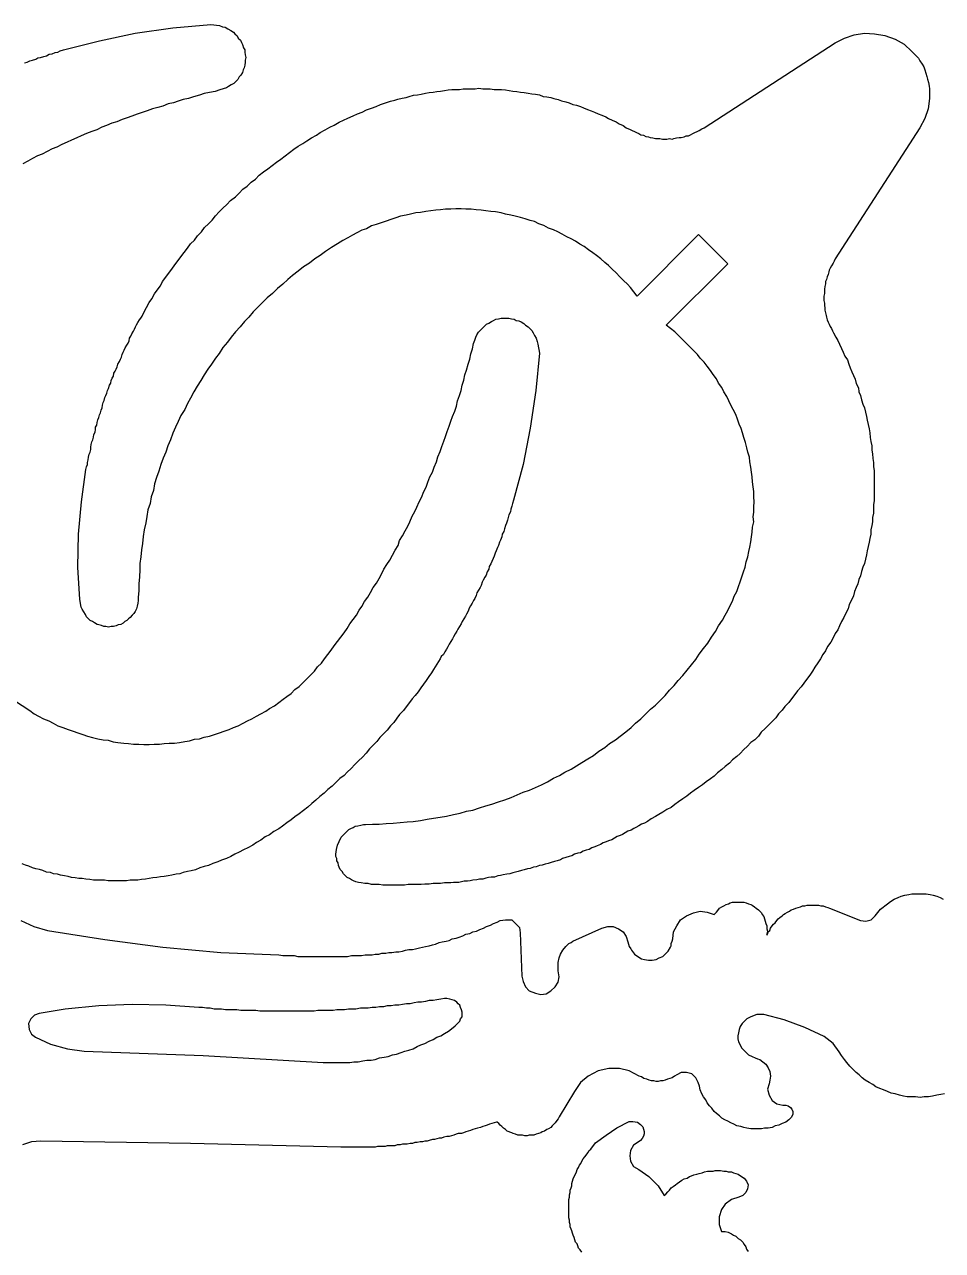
# Model space of a CAD drawing. Extents: x 2 to 225, y 2 to 117.
# Drawn here: x 27.34 to 61.01, y 64.68 to 109.66 of the extents above; entities that cross this region are included whole.
import ezdxf

# ---------------------------------------------------------------- set-up
doc = ezdxf.new("R2010")
doc.units = 0
doc.layers.add('DEFAULT_LAYER', color=1, linetype='CONTINUOUS')

msp = doc.modelspace()

# ---------------------------------------------------------------- linework, layer by layer
at = {"layer": 'DEFAULT_LAYER'}
for points in [[(27.335, 108.252), (27.434, 108.271), (27.533, 108.331), (27.632, 108.351), (27.751, 108.39), (27.83, 108.43), (27.929, 108.45), (28.048, 108.489), (28.147, 108.509), (28.246, 108.568), (28.345, 108.588), (28.464, 108.628), (28.563, 108.648), (28.642, 108.687), (28.761, 108.727), (30.087, 109.064), (31.395, 109.341), (32.781, 109.539), (34.167, 109.658), (34.484, 109.618), (34.603, 109.578), (34.702, 109.559), (34.801, 109.499), (34.9, 109.44), (34.999, 109.38), (35.058, 109.321), (35.138, 109.242), (35.177, 109.163), (35.256, 109.083), (35.296, 109.004), (35.336, 108.925), (35.375, 108.806), (35.415, 108.727), (35.415, 108.648), (35.435, 108.549), (35.455, 108.45), (35.435, 108.351), (35.435, 108.271), (35.415, 108.172), (35.395, 108.073), (35.355, 107.994), (35.336, 107.895), (35.276, 107.796), (35.217, 107.737), (35.157, 107.638), (35.098, 107.578), (35.019, 107.499), (34.92, 107.44), (34.821, 107.38), (34.742, 107.341), (34.623, 107.301), (34.504, 107.261), (34.326, 107.202), (34.128, 107.162), (33.93, 107.123), (33.751, 107.063), (33.533, 107.004), (33.355, 106.944), (33.157, 106.905), (32.979, 106.845), (32.801, 106.786), (32.603, 106.746), (32.405, 106.667), (32.226, 106.608), (32.028, 106.568), (31.83, 106.489), (31.652, 106.43), (31.474, 106.37), (31.276, 106.291), (31.098, 106.232), (30.919, 106.172), (30.721, 106.093), (30.543, 106.033), (30.345, 105.954), (30.167, 105.895), (29.988, 105.796), (29.81, 105.736), (29.612, 105.657), (29.414, 105.578), (29.256, 105.499), (29.058, 105.42), (28.899, 105.34), (28.701, 105.261), (28.523, 105.162), (28.345, 105.103), (28.166, 105.004), (27.988, 104.905), (27.81, 104.845), (27.632, 104.746), (27.454, 104.647), (27.275, 104.548)], [(26.721, 85.021), (27.533, 84.486), (27.691, 84.367), (27.85, 84.288), (28.028, 84.189), (28.226, 84.11), (28.384, 84.031), (28.563, 83.932), (28.741, 83.872), (28.939, 83.793), (29.117, 83.734), (29.295, 83.674), (29.474, 83.615), (29.652, 83.555), (29.83, 83.496), (30.028, 83.456), (30.226, 83.417), (30.404, 83.397), (30.583, 83.338), (30.761, 83.318), (30.979, 83.298), (31.157, 83.278), (31.335, 83.258), (31.533, 83.258), (31.711, 83.238), (31.91, 83.238), (32.088, 83.258), (32.286, 83.258), (32.464, 83.278), (32.642, 83.298), (32.84, 83.298), (33.019, 83.318), (33.217, 83.357), (33.395, 83.377), (33.573, 83.437), (33.751, 83.456), (33.93, 83.516), (34.128, 83.555), (34.306, 83.615), (34.484, 83.674), (34.662, 83.734), (34.841, 83.793), (34.999, 83.872), (35.177, 83.932), (35.355, 84.031), (35.514, 84.11), (35.672, 84.189), (35.851, 84.288), (36.009, 84.367), (36.187, 84.466), (36.326, 84.565), (36.504, 84.664), (36.663, 84.783), (36.821, 84.902), (36.96, 85.001), (37.118, 85.12), (37.257, 85.259), (37.415, 85.377), (37.554, 85.516), (37.692, 85.655), (37.831, 85.793), (37.97, 85.932), (38.089, 86.09), (38.227, 86.229), (38.346, 86.387), (38.465, 86.546), (38.465, 86.546), (38.584, 86.704), (38.702, 86.863), (38.821, 87.021), (38.94, 87.18), (39.059, 87.338), (39.178, 87.496), (39.277, 87.675), (39.396, 87.833), (39.514, 87.992), (39.613, 88.17), (39.712, 88.308), (39.812, 88.487), (39.93, 88.645), (40.029, 88.823), (40.128, 89.002), (40.247, 89.16), (40.346, 89.338), (40.445, 89.517), (40.524, 89.675), (40.623, 89.853), (40.742, 90.012), (40.841, 90.19), (40.94, 90.368), (41.039, 90.546), (41.099, 90.725), (41.198, 90.903), (41.297, 91.081), (41.396, 91.259), (41.475, 91.418), (41.554, 91.616), (41.653, 91.794), (41.733, 91.952), (41.812, 92.151), (41.911, 92.329), (41.97, 92.507), (42.069, 92.685), (42.129, 92.863), (42.208, 93.062), (42.307, 93.24), (42.366, 93.418), (42.446, 93.616), (42.505, 93.794), (42.584, 93.992), (42.644, 94.171), (42.723, 94.369), (42.782, 94.547), (42.842, 94.725), (42.921, 94.923), (42.98, 95.101), (43.04, 95.28), (43.119, 95.478), (43.178, 95.656), (43.218, 95.854), (43.297, 96.052), (43.357, 96.23), (43.396, 96.428), (43.456, 96.607), (43.495, 96.805), (43.555, 96.983), (43.614, 97.201), (43.673, 97.379), (43.713, 97.577), (43.772, 97.755), (43.812, 97.953), (43.852, 98.072), (43.891, 98.191), (43.931, 98.27), (43.99, 98.369), (44.069, 98.448), (44.149, 98.528), (44.208, 98.587), (44.287, 98.666), (44.367, 98.706), (44.466, 98.765), (44.545, 98.805), (44.624, 98.844), (44.723, 98.864), (44.822, 98.884), (44.901, 98.884), (45.02, 98.884), (45.099, 98.884), (45.198, 98.864), (45.297, 98.844), (45.377, 98.805), (45.476, 98.785), (45.555, 98.745), (45.654, 98.686), (45.713, 98.627), (45.812, 98.567), (45.872, 98.508), (45.951, 98.429), (45.991, 98.349), (46.05, 98.25), (46.109, 98.151), (46.149, 98.032), (46.169, 97.933), (46.228, 97.597), (46.09, 96.23), (45.891, 94.844), (45.634, 93.517), (45.278, 92.21), (45.238, 92.091), (45.218, 91.992), (45.179, 91.873), (45.159, 91.774), (45.099, 91.675), (45.079, 91.576), (45.06, 91.477), (45.02, 91.358), (44.98, 91.279), (44.941, 91.16), (44.921, 91.061), (44.862, 90.962), (44.842, 90.863), (44.802, 90.744), (44.763, 90.665), (44.723, 90.546), (44.683, 90.467), (44.644, 90.348), (44.604, 90.269), (44.565, 90.15), (44.525, 90.071), (44.485, 89.952), (44.446, 89.873), (44.386, 89.774), (44.367, 89.675), (44.307, 89.576), (44.268, 89.457), (44.228, 89.378), (44.168, 89.279), (44.129, 89.2), (44.089, 89.081), (44.05, 89.002), (43.99, 88.903), (43.931, 88.804), (43.911, 88.705), (43.852, 88.606), (43.812, 88.526), (43.753, 88.427), (43.693, 88.328), (43.654, 88.249), (43.614, 88.13), (43.555, 88.031), (43.515, 87.952), (43.456, 87.853), (43.396, 87.754), (43.357, 87.675), (43.297, 87.576), (43.238, 87.477), (43.198, 87.397), (43.139, 87.298), (43.079, 87.199), (43.04, 87.12), (42.98, 87.021), (42.921, 86.922), (42.861, 86.823), (42.822, 86.744), (42.762, 86.645), (42.703, 86.546), (42.624, 86.467), (42.584, 86.387), (42.525, 86.288), (42.465, 86.189), (42.406, 86.09), (42.346, 85.991), (42.267, 85.872), (42.168, 85.734), (42.069, 85.595), (41.97, 85.457), (41.871, 85.318), (41.772, 85.179), (41.673, 85.041), (41.554, 84.922), (41.455, 84.783), (41.336, 84.625), (41.237, 84.486), (41.099, 84.348), (41, 84.209), (40.881, 84.05), (40.762, 83.932), (40.643, 83.773), (40.505, 83.635), (40.366, 83.496), (40.267, 83.357), (40.128, 83.219), (39.99, 83.08), (39.871, 82.922), (39.732, 82.783), (39.594, 82.644), (39.455, 82.506), (39.316, 82.367), (39.178, 82.228), (39.059, 82.11), (38.9, 81.991), (38.762, 81.852), (38.623, 81.714), (38.465, 81.595), (38.326, 81.456), (38.168, 81.337), (38.029, 81.199), (37.871, 81.08), (37.732, 80.941), (37.574, 80.822), (37.415, 80.704), (37.257, 80.585), (37.118, 80.486), (36.96, 80.367), (36.801, 80.248), (36.663, 80.149), (36.484, 80.05), (36.326, 79.931), (36.167, 79.852), (36.009, 79.733), (35.851, 79.654), (35.712, 79.555), (35.534, 79.456), (35.375, 79.377), (35.217, 79.297), (35.058, 79.218), (34.9, 79.139), (34.742, 79.06), (34.563, 79), (34.425, 78.941), (34.246, 78.882), (34.088, 78.802), (33.93, 78.763), (33.771, 78.723), (33.613, 78.644), (33.454, 78.604), (33.316, 78.584), (33.157, 78.545), (33.038, 78.505), (32.9, 78.485), (32.741, 78.446), (32.603, 78.426), (32.464, 78.406), (32.325, 78.386), (32.187, 78.367), (32.048, 78.347), (31.91, 78.327), (31.771, 78.307), (31.632, 78.287), (31.494, 78.268), (31.375, 78.268), (31.216, 78.268), (31.078, 78.248), (30.959, 78.248), (30.8, 78.248), (30.682, 78.248), (30.523, 78.248), (30.404, 78.248), (30.266, 78.268), (30.147, 78.268), (29.988, 78.268), (29.87, 78.268), (29.731, 78.287), (29.592, 78.307), (29.454, 78.327), (29.335, 78.327), (29.196, 78.347), (29.058, 78.367), (28.939, 78.406), (28.8, 78.426), (28.662, 78.446), (28.543, 78.485), (28.404, 78.505), (28.285, 78.545), (28.147, 78.565), (28.008, 78.624), (27.889, 78.664), (27.751, 78.683), (27.632, 78.723), (27.493, 78.782), (27.374, 78.822), (27.255, 78.862)], [(27.202, 76.788), (27.678, 76.564), (28.182, 76.424), (30.283, 76.087), (32.411, 75.807), (34.54, 75.611), (36.668, 75.527), (36.808, 75.499), (36.949, 75.499), (37.089, 75.499), (37.229, 75.499), (37.369, 75.471), (37.481, 75.471), (37.621, 75.471), (37.761, 75.471), (37.901, 75.471), (38.013, 75.471), (38.153, 75.471), (38.293, 75.471), (38.433, 75.471), (38.545, 75.471), (38.685, 75.471), (38.797, 75.471), (38.937, 75.471), (39.077, 75.471), (39.189, 75.471), (39.329, 75.499), (39.441, 75.499), (39.581, 75.499), (39.693, 75.499), (39.833, 75.527), (39.945, 75.527), (40.085, 75.527), (40.197, 75.555), (40.337, 75.555), (40.449, 75.583), (40.59, 75.583), (40.702, 75.611), (40.814, 75.611), (40.954, 75.639), (41.066, 75.639), (41.206, 75.667), (41.318, 75.695), (41.43, 75.723), (41.57, 75.723), (41.682, 75.751), (41.822, 75.779), (41.934, 75.807), (42.046, 75.835), (42.186, 75.863), (42.298, 75.891), (42.41, 75.919), (42.55, 75.975), (42.662, 76.003), (42.802, 76.031), (42.914, 76.059), (43.026, 76.115), (43.166, 76.143), (43.278, 76.171), (43.418, 76.227), (43.53, 76.284), (43.67, 76.312), (43.782, 76.368), (43.922, 76.396), (44.034, 76.452), (44.175, 76.508), (44.287, 76.564), (44.427, 76.62), (44.539, 76.676), (44.679, 76.732), (44.791, 76.788), (44.987, 76.816), (45.211, 76.816), (45.351, 76.676), (45.491, 76.536), (45.519, 76.34), (45.575, 74.743), (45.631, 74.547), (45.715, 74.351), (45.855, 74.211), (46.079, 74.127), (46.275, 74.071), (46.471, 74.099), (46.639, 74.211), (46.807, 74.351), (46.919, 74.519), (46.947, 74.715), (46.919, 74.939), (46.919, 75.023), (46.919, 75.079), (46.919, 75.247), (46.947, 75.415), (47.003, 75.555), (47.087, 75.695), (47.199, 75.835), (47.311, 75.947), (47.395, 75.975), (47.451, 76.031), (48.516, 76.508), (48.74, 76.564), (48.936, 76.564), (49.132, 76.48), (49.3, 76.368), (49.412, 76.199), (49.468, 76.003), (49.496, 75.919), (49.524, 75.835), (49.58, 75.751), (49.608, 75.695), (49.72, 75.555), (49.832, 75.471), (49.972, 75.387), (50.084, 75.359), (50.224, 75.331), (50.364, 75.331), (50.504, 75.359), (50.616, 75.415), (50.756, 75.471), (50.84, 75.555), (50.952, 75.667), (51.036, 75.807), (51.064, 75.863), (51.064, 75.947), (51.092, 76.031), (51.12, 76.115), (51.148, 76.368), (51.261, 76.592), (51.401, 76.816), (51.625, 76.956), (51.877, 77.068), (52.129, 77.124), (52.381, 77.096), (52.633, 77.012), (52.717, 77.096), (52.773, 77.152), (52.829, 77.236), (52.913, 77.292), (52.997, 77.32), (53.081, 77.376), (53.165, 77.404), (53.221, 77.432), (53.305, 77.46), (53.389, 77.46), (53.473, 77.46), (53.557, 77.46), (53.641, 77.46), (53.725, 77.46), (53.809, 77.432), (53.893, 77.404), (53.977, 77.376), (54.033, 77.348), (54.117, 77.292), (54.173, 77.236), (54.257, 77.18), (54.313, 77.124), (54.369, 77.068), (54.397, 77.012), (54.453, 76.928), (54.481, 76.844), (54.509, 76.76), (54.537, 76.676), (54.565, 76.592), (54.565, 76.48), (54.593, 76.396), (54.565, 76.284), (54.565, 76.255), (54.593, 76.284), (54.621, 76.368), (54.677, 76.424), (54.705, 76.508), (54.761, 76.592), (54.817, 76.648), (54.874, 76.704), (54.93, 76.788), (54.986, 76.844), (55.042, 76.9), (55.126, 76.956), (55.182, 77.012), (55.238, 77.04), (55.322, 77.096), (55.406, 77.124), (55.462, 77.18), (55.546, 77.208), (55.63, 77.236), (55.714, 77.264), (55.798, 77.292), (55.882, 77.32), (55.966, 77.32), (56.05, 77.348), (56.134, 77.348), (56.218, 77.348), (56.302, 77.348), (56.386, 77.348), (56.47, 77.348), (56.554, 77.32), (56.638, 77.32), (56.722, 77.292), (56.806, 77.264), (56.862, 77.236), (58.01, 76.788), (58.206, 76.76), (58.402, 76.816), (58.543, 76.956), (58.739, 77.208), (58.991, 77.404), (59.103, 77.488), (59.243, 77.572), (59.383, 77.628), (59.495, 77.684), (59.635, 77.712), (59.775, 77.74), (59.887, 77.768), (60.027, 77.768), (60.167, 77.768), (60.307, 77.768), (60.419, 77.768), (60.559, 77.74), (60.671, 77.712), (60.811, 77.684), (60.923, 77.628), (61.035, 77.572)], [(61.091, 70.43), (60.951, 70.402), (60.811, 70.374), (60.643, 70.346), (60.503, 70.318), (60.335, 70.318), (60.195, 70.29), (60.027, 70.318), (59.887, 70.318), (59.719, 70.318), (59.579, 70.346), (59.439, 70.374), (59.271, 70.43), (59.131, 70.458), (58.991, 70.514), (58.851, 70.57), (58.711, 70.626), (58.571, 70.682), (58.458, 70.766), (58.318, 70.85), (58.178, 70.934), (58.066, 71.018), (57.954, 71.13), (57.842, 71.214), (57.73, 71.326), (57.618, 71.438), (57.506, 71.578), (57.422, 71.69), (57.31, 71.83), (57.226, 71.97), (57.002, 72.278), (56.666, 72.53), (55.966, 72.867), (55.21, 73.147), (54.453, 73.343), (54.201, 73.343), (53.977, 73.259), (53.837, 73.175), (53.753, 73.091), (53.669, 73.007), (53.585, 72.895), (53.557, 72.783), (53.529, 72.67), (53.501, 72.558), (53.501, 72.446), (53.529, 72.334), (53.585, 72.222), (53.641, 72.11), (53.725, 72.026), (53.809, 71.942), (53.893, 71.858), (54.033, 71.802), (54.145, 71.746), (54.229, 71.718), (54.313, 71.69), (54.425, 71.606), (54.537, 71.522), (54.621, 71.382), (54.677, 71.242), (54.705, 71.074), (54.677, 70.934), (54.649, 70.794), (54.593, 70.598), (54.649, 70.374), (54.761, 70.178), (54.93, 70.066), (55.154, 70.01), (55.266, 70.01), (55.35, 69.982), (55.434, 69.926), (55.49, 69.87), (55.518, 69.786), (55.518, 69.674), (55.462, 69.562), (55.378, 69.478), (55.266, 69.394), (55.126, 69.338), (55.014, 69.282), (54.874, 69.254), (54.761, 69.198), (54.621, 69.17), (54.481, 69.17), (54.369, 69.142), (54.229, 69.142), (54.089, 69.142), (53.977, 69.142), (53.837, 69.17), (53.725, 69.198), (53.613, 69.226), (53.473, 69.254), (53.361, 69.31), (53.249, 69.366), (53.137, 69.422), (53.025, 69.478), (52.913, 69.534), (52.829, 69.618), (52.717, 69.702), (52.633, 69.786), (52.549, 69.898), (52.465, 69.982), (52.381, 70.094), (52.325, 70.206), (52.241, 70.318), (52.185, 70.43), (52.129, 70.57), (52.101, 70.71), (52.045, 70.85), (51.961, 71.018), (51.821, 71.158), (51.625, 71.214), (51.429, 71.214), (51.261, 71.13), (51.176, 71.074), (51.092, 71.018), (51.008, 70.99), (50.924, 70.962), (50.84, 70.934), (50.756, 70.906), (50.672, 70.906), (50.588, 70.878), (50.504, 70.878), (50.42, 70.906), (50.336, 70.906), (50.252, 70.934), (50.168, 70.962), (50.056, 70.99), (49.972, 71.046), (49.888, 71.074), (49.524, 71.27), (49.16, 71.354), (48.768, 71.354), (48.376, 71.27), (48.012, 71.074), (47.732, 70.85), (47.507, 70.514), (46.947, 69.59), (46.919, 69.506), (46.863, 69.45), (46.807, 69.366), (46.751, 69.31), (46.695, 69.254), (46.639, 69.198), (46.555, 69.142), (46.499, 69.114), (46.415, 69.057), (46.331, 69.029), (46.275, 69.001), (46.191, 68.973), (46.107, 68.945), (46.023, 68.917), (45.939, 68.917), (45.855, 68.917), (45.771, 68.889), (45.687, 68.889), (45.603, 68.917), (45.519, 68.917), (45.435, 68.917), (45.351, 68.945), (45.267, 68.973), (45.211, 69.001), (45.043, 69.057), (44.987, 69.114), (44.903, 69.17), (44.847, 69.226), (44.791, 69.282), (44.735, 69.338), (44.679, 69.394), (44.651, 69.394), (44.567, 69.366), (44.483, 69.338), (44.399, 69.31), (44.315, 69.282), (44.231, 69.254), (44.147, 69.226), (44.063, 69.198), (43.95, 69.17), (43.866, 69.142), (43.782, 69.114), (43.698, 69.086), (43.614, 69.057), (43.53, 69.029), (43.446, 69.001), (43.362, 68.973), (43.25, 68.973), (43.166, 68.945), (43.082, 68.917), (42.998, 68.889), (42.914, 68.861), (42.83, 68.861), (42.718, 68.833), (42.634, 68.805), (42.55, 68.805), (42.466, 68.777), (42.382, 68.749), (42.298, 68.749), (42.186, 68.721), (42.102, 68.693), (42.018, 68.693), (41.934, 68.665), (41.85, 68.665), (41.738, 68.637), (41.654, 68.637), (41.57, 68.609), (41.486, 68.609), (41.374, 68.581), (41.29, 68.581), (41.206, 68.581), (41.122, 68.553), (41.01, 68.553), (40.926, 68.525), (40.842, 68.525), (40.758, 68.525), (40.646, 68.525), (40.562, 68.497), (40.478, 68.497), (40.393, 68.497), (40.281, 68.497), (40.197, 68.469), (40.113, 68.469), (40.029, 68.469), (39.917, 68.469), (39.833, 68.469), (39.749, 68.469), (39.665, 68.469), (39.553, 68.469), (39.469, 68.469), (39.385, 68.469), (39.301, 68.469), (39.189, 68.469), (39.105, 68.469), (39.021, 68.469), (38.937, 68.469), (33.42, 68.609), (27.93, 68.693), (27.594, 68.665), (27.258, 68.553)], [(47.777, 64.622), (47.721, 64.706), (47.665, 64.762), (47.637, 64.846), (47.609, 64.93), (47.553, 64.986), (47.525, 65.07), (47.497, 65.154), (47.469, 65.238), (47.441, 65.322), (47.413, 65.406), (47.385, 65.462), (47.357, 65.546), (47.357, 65.63), (47.329, 65.714), (47.329, 65.798), (47.301, 65.882), (47.301, 65.966), (47.301, 66.05), (47.301, 66.134), (47.301, 66.218), (47.301, 66.302), (47.301, 66.386), (47.301, 66.47), (47.301, 66.554), (47.329, 66.638), (47.329, 66.722), (47.357, 66.806), (47.357, 66.89), (47.385, 66.975), (47.413, 67.059), (47.413, 67.143), (47.441, 67.227), (47.469, 67.311), (47.497, 67.395), (47.553, 67.479), (47.581, 67.563), (47.609, 67.647), (47.665, 67.731), (47.693, 67.815), (47.749, 67.871), (47.777, 67.955), (47.833, 68.039), (47.889, 68.123), (47.945, 68.179), (48.001, 68.263), (48.057, 68.347), (48.113, 68.403), (48.169, 68.487), (48.225, 68.543), (48.281, 68.627), (48.673, 68.907), (49.066, 69.187), (49.514, 69.411), (49.654, 69.411), (49.822, 69.383), (49.934, 69.299), (50.018, 69.215), (50.046, 69.131), (50.074, 69.047), (50.074, 68.963), (50.046, 68.879), (49.99, 68.795), (49.934, 68.711), (49.85, 68.655), (49.682, 68.543), (49.57, 68.347), (49.542, 68.151), (49.57, 67.955), (49.682, 67.759), (49.878, 67.647), (50.242, 67.395), (50.578, 67.059), (50.802, 66.694), (50.858, 66.75), (50.942, 66.834), (50.998, 66.89), (51.054, 66.975), (51.138, 67.031), (51.222, 67.087), (51.278, 67.143), (51.362, 67.199), (51.446, 67.255), (51.53, 67.311), (51.642, 67.339), (51.726, 67.395), (51.81, 67.423), (51.894, 67.451), (52.006, 67.479), (52.09, 67.507), (52.202, 67.535), (52.286, 67.563), (52.398, 67.591), (52.482, 67.591), (52.595, 67.591), (52.679, 67.619), (52.791, 67.619), (52.875, 67.619), (52.987, 67.591), (53.071, 67.591), (53.155, 67.563), (53.267, 67.563), (53.351, 67.535), (53.435, 67.507), (53.519, 67.479), (53.603, 67.423), (53.743, 67.339), (53.827, 67.227), (53.883, 67.087), (53.855, 66.946), (53.799, 66.806), (53.687, 66.694), (53.547, 66.638), (53.267, 66.554), (53.043, 66.386), (52.903, 66.19), (52.819, 65.91), (52.819, 65.63), (52.903, 65.378), (53.043, 65.378), (53.155, 65.35), (53.267, 65.294), (53.351, 65.238), (53.435, 65.21), (53.519, 65.126), (53.603, 65.07), (53.687, 64.986), (53.743, 64.902), (53.799, 64.818), (53.827, 64.734), (53.883, 64.65)]]:
    msp.add_lwpolyline(points, dxfattribs=at)
for points in [[(52.938, 87.81), (53.037, 87.988), (53.136, 88.166), (53.215, 88.325), (53.314, 88.503), (53.373, 88.681), (53.472, 88.86), (53.532, 89.038), (53.591, 89.216), (53.651, 89.394), (53.71, 89.573), (53.769, 89.751), (53.809, 89.949), (53.868, 90.127), (53.908, 90.325), (53.948, 90.484), (53.987, 90.682), (54.007, 90.86), (54.027, 91.038), (54.047, 91.216), (54.086, 91.414), (54.066, 91.593), (54.086, 91.771), (54.086, 91.969), (54.106, 92.147), (54.086, 92.325), (54.086, 92.523), (54.066, 92.702), (54.047, 92.88), (54.027, 93.058), (54.007, 93.236), (53.987, 93.415), (53.948, 93.613), (53.928, 93.791), (53.868, 93.969), (53.829, 94.128), (53.789, 94.326), (53.73, 94.504), (53.67, 94.682), (53.631, 94.841), (53.551, 94.999), (53.492, 95.177), (53.433, 95.355), (53.334, 95.534), (53.254, 95.692), (53.175, 95.851), (53.096, 96.009), (52.997, 96.187), (52.918, 96.346), (52.799, 96.504), (52.72, 96.663), (52.601, 96.821), (52.502, 96.96), (52.383, 97.118), (52.264, 97.276), (52.126, 97.415), (52.027, 97.554), (51.888, 97.692), (51.749, 97.831), (51.611, 97.97), (51.472, 98.108), (51.333, 98.247), (51.195, 98.386), (51.036, 98.504), (50.878, 98.623), (53.136, 100.881), (52.066, 101.95), (49.808, 99.693), (49.69, 99.851), (49.571, 100.01), (49.452, 100.128), (49.313, 100.267), (49.175, 100.406), (49.036, 100.544), (48.897, 100.683), (48.759, 100.821), (48.62, 100.921), (48.482, 101.059), (48.323, 101.178), (48.184, 101.277), (48.026, 101.396), (47.868, 101.515), (47.709, 101.594), (47.551, 101.713), (47.392, 101.792), (47.234, 101.871), (47.056, 101.97), (46.897, 102.049), (46.739, 102.129), (46.56, 102.188), (46.382, 102.287), (46.204, 102.346), (46.046, 102.426), (45.887, 102.465), (45.709, 102.525), (45.531, 102.584), (45.333, 102.624), (45.174, 102.663), (44.976, 102.703), (44.818, 102.743), (44.62, 102.782), (44.441, 102.802), (44.263, 102.822), (44.085, 102.842), (43.907, 102.861), (43.728, 102.881), (43.53, 102.881), (43.352, 102.901), (43.154, 102.901), (42.976, 102.881), (42.778, 102.881), (42.6, 102.861), (42.421, 102.842), (42.243, 102.822), (42.065, 102.802), (41.867, 102.762), (41.689, 102.743), (41.491, 102.703), (41.332, 102.663), (41.134, 102.624), (40.956, 102.564), (40.778, 102.505), (40.599, 102.445), (40.421, 102.386), (40.243, 102.327), (40.065, 102.267), (39.886, 102.168), (39.708, 102.109), (39.53, 102.01), (39.371, 101.931), (39.193, 101.832), (39.015, 101.733), (38.817, 101.614), (38.599, 101.475), (38.381, 101.336), (38.183, 101.178), (37.985, 101.059), (37.787, 100.901), (37.569, 100.762), (37.371, 100.604), (37.173, 100.445), (36.995, 100.307), (36.817, 100.128), (36.619, 99.97), (36.44, 99.792), (36.242, 99.633), (36.084, 99.475), (35.906, 99.297), (35.727, 99.118), (35.569, 98.92), (35.411, 98.762), (35.252, 98.564), (35.074, 98.386), (34.915, 98.187), (34.777, 98.009), (34.618, 97.811), (34.48, 97.593), (34.341, 97.415), (34.202, 97.197), (34.064, 97.019), (33.925, 96.801), (33.806, 96.603), (33.668, 96.385), (33.549, 96.187), (33.43, 95.95), (33.311, 95.752), (33.212, 95.534), (33.074, 95.316), (32.975, 95.098), (32.876, 94.88), (32.777, 94.662), (32.697, 94.425), (32.598, 94.207), (32.519, 93.969), (32.42, 93.751), (32.341, 93.514), (32.262, 93.276), (32.182, 93.038), (32.103, 92.801), (32.064, 92.563), (31.984, 92.325), (31.945, 92.088), (31.866, 91.85), (31.826, 91.612), (31.786, 91.375), (31.727, 91.117), (31.687, 90.88), (31.668, 90.622), (31.628, 90.385), (31.608, 90.127), (31.568, 89.889), (31.568, 89.652), (31.549, 89.394), (31.529, 89.137), (31.529, 88.899), (31.509, 88.642), (31.509, 88.523), (31.489, 88.424), (31.469, 88.325), (31.45, 88.226), (31.39, 88.127), (31.351, 88.048), (31.291, 87.988), (31.212, 87.909), (31.153, 87.85), (31.093, 87.79), (31.014, 87.751), (30.955, 87.691), (30.875, 87.652), (30.776, 87.632), (30.697, 87.592), (30.598, 87.572), (30.519, 87.572), (30.42, 87.552), (30.321, 87.572), (30.242, 87.572), (30.162, 87.612), (30.063, 87.632), (30.004, 87.652), (29.905, 87.711), (29.826, 87.751), (29.746, 87.79), (29.687, 87.85), (29.608, 87.929), (29.568, 88.008), (29.509, 88.107), (29.449, 88.206), (29.41, 88.285), (29.37, 88.563), (29.291, 89.751), (29.311, 90.959), (29.43, 92.147), (29.588, 93.335), (29.608, 93.434), (29.647, 93.514), (29.647, 93.593), (29.667, 93.692), (29.687, 93.791), (29.707, 93.89), (29.746, 93.969), (29.766, 94.068), (29.766, 94.147), (29.786, 94.246), (29.806, 94.345), (29.846, 94.425), (29.865, 94.524), (29.885, 94.623), (29.925, 94.702), (29.945, 94.801), (29.945, 94.88), (29.984, 94.959), (30.004, 95.058), (30.024, 95.157), (30.063, 95.237), (30.083, 95.336), (30.123, 95.415), (30.143, 95.514), (30.182, 95.593), (30.202, 95.692), (30.222, 95.791), (30.261, 95.87), (30.281, 95.969), (30.321, 96.049), (30.36, 96.128), (30.38, 96.227), (30.42, 96.306), (30.459, 96.425), (30.499, 96.504), (30.519, 96.603), (30.558, 96.682), (30.598, 96.762), (30.618, 96.861), (30.657, 96.94), (30.697, 97.019), (30.737, 97.098), (30.757, 97.197), (30.816, 97.296), (30.856, 97.376), (30.895, 97.455), (30.915, 97.554), (30.955, 97.633), (30.994, 97.712), (31.034, 97.791), (31.093, 97.89), (31.133, 97.97), (31.172, 98.049), (31.192, 98.148), (31.232, 98.227), (31.271, 98.306), (31.331, 98.405), (31.37, 98.485), (31.41, 98.564), (31.45, 98.643), (31.489, 98.722), (31.549, 98.821), (31.608, 98.881), (31.648, 98.96), (31.727, 99.118), (31.806, 99.277), (31.905, 99.455), (32.004, 99.594), (32.103, 99.772), (32.202, 99.91), (32.321, 100.069), (32.4, 100.227), (32.519, 100.386), (32.618, 100.524), (32.737, 100.683), (32.856, 100.841), (32.975, 101), (33.074, 101.138), (33.192, 101.297), (33.311, 101.455), (33.43, 101.614), (33.569, 101.752), (33.688, 101.911), (33.826, 102.049), (33.945, 102.208), (34.084, 102.346), (34.222, 102.485), (34.341, 102.644), (34.48, 102.782), (34.618, 102.921), (34.757, 103.059), (34.896, 103.198), (35.074, 103.337), (35.213, 103.475), (35.351, 103.614), (35.51, 103.733), (35.648, 103.871), (35.807, 103.99), (35.945, 104.129), (36.104, 104.248), (36.262, 104.366), (36.421, 104.485), (36.579, 104.604), (36.737, 104.723), (36.896, 104.842), (37.054, 104.961), (37.213, 105.079), (37.371, 105.198), (37.549, 105.297), (37.688, 105.396), (37.866, 105.495), (38.045, 105.594), (38.183, 105.693), (38.361, 105.792), (38.54, 105.891), (38.698, 105.971), (38.876, 106.07), (39.035, 106.149), (39.193, 106.228), (39.391, 106.307), (39.55, 106.387), (39.728, 106.446), (39.886, 106.525), (40.065, 106.585), (40.243, 106.644), (40.401, 106.723), (40.58, 106.783), (40.758, 106.842), (40.916, 106.882), (41.035, 106.921), (41.193, 106.961), (41.332, 106.981), (41.451, 107.02), (41.609, 107.06), (41.748, 107.08), (41.887, 107.1), (42.045, 107.139), (42.184, 107.159), (42.322, 107.179), (42.461, 107.199), (42.6, 107.218), (42.738, 107.238), (42.877, 107.258), (43.015, 107.278), (43.174, 107.278), (43.293, 107.278), (43.431, 107.298), (43.59, 107.298), (43.709, 107.298), (43.867, 107.298), (44.006, 107.317), (44.144, 107.298), (44.303, 107.298), (44.422, 107.298), (44.56, 107.278), (44.719, 107.278), (44.838, 107.278), (44.976, 107.258), (45.115, 107.238), (45.253, 107.218), (45.392, 107.199), (45.531, 107.179), (45.669, 107.159), (45.808, 107.139), (45.947, 107.119), (46.085, 107.1), (46.224, 107.08), (46.362, 107.02), (46.501, 107), (46.64, 106.981), (46.759, 106.941), (46.917, 106.901), (47.036, 106.862), (47.194, 106.822), (47.313, 106.783), (47.452, 106.723), (47.59, 106.703), (47.729, 106.644), (47.848, 106.604), (47.986, 106.545), (48.125, 106.486), (48.244, 106.446), (48.383, 106.387), (48.521, 106.327), (48.66, 106.268), (48.759, 106.208), (48.897, 106.149), (49.036, 106.089), (49.155, 106.01), (49.294, 105.951), (49.412, 105.872), (49.551, 105.812), (49.63, 105.773), (49.709, 105.733), (49.789, 105.693), (49.868, 105.654), (49.947, 105.614), (50.046, 105.594), (50.125, 105.555), (50.224, 105.535), (50.284, 105.515), (50.383, 105.495), (50.482, 105.476), (50.561, 105.476), (50.64, 105.476), (50.739, 105.456), (50.818, 105.456), (50.898, 105.456), (50.997, 105.476), (51.096, 105.456), (51.155, 105.476), (51.254, 105.495), (51.353, 105.515), (51.432, 105.515), (51.531, 105.535), (51.611, 105.575), (51.69, 105.575), (51.769, 105.614), (51.848, 105.654), (51.928, 105.693), (52.007, 105.733), (52.086, 105.773), (52.185, 105.832), (52.264, 105.872), (57.077, 108.981), (57.413, 109.159), (57.77, 109.278), (58.146, 109.337), (58.522, 109.318), (58.899, 109.258), (59.275, 109.12), (59.612, 108.941), (59.889, 108.664), (59.968, 108.585), (60.047, 108.506), (60.127, 108.426), (60.186, 108.327), (60.265, 108.209), (60.325, 108.11), (60.364, 107.991), (60.404, 107.872), (60.443, 107.753), (60.463, 107.654), (60.503, 107.535), (60.523, 107.397), (60.542, 107.298), (60.542, 107.179), (60.542, 107.06), (60.542, 106.941), (60.483, 106.565), (60.364, 106.208), (60.186, 105.872), (57.077, 101.059), (57.037, 100.98), (56.997, 100.901), (56.938, 100.802), (56.898, 100.722), (56.859, 100.643), (56.839, 100.584), (56.819, 100.485), (56.78, 100.406), (56.76, 100.307), (56.72, 100.227), (56.72, 100.148), (56.7, 100.049), (56.681, 99.95), (56.681, 99.871), (56.681, 99.792), (56.661, 99.693), (56.661, 99.613), (56.661, 99.534), (56.681, 99.435), (56.681, 99.356), (56.7, 99.257), (56.7, 99.178), (56.72, 99.079), (56.74, 98.98), (56.76, 98.92), (56.78, 98.821), (56.819, 98.742), (56.859, 98.663), (56.898, 98.584), (56.938, 98.504), (56.978, 98.425), (57.017, 98.346), (57.096, 98.187), (57.176, 98.069), (57.235, 97.93), (57.314, 97.772), (57.374, 97.633), (57.433, 97.494), (57.532, 97.356), (57.572, 97.197), (57.631, 97.059), (57.691, 96.92), (57.75, 96.781), (57.809, 96.643), (57.849, 96.484), (57.928, 96.326), (57.948, 96.187), (58.007, 96.049), (58.047, 95.89), (58.087, 95.732), (58.146, 95.593), (58.186, 95.435), (58.225, 95.276), (58.245, 95.138), (58.285, 94.979), (58.324, 94.821), (58.344, 94.682), (58.364, 94.504), (58.384, 94.365), (58.423, 94.207), (58.423, 94.048), (58.443, 93.91), (58.463, 93.731), (58.483, 93.593), (58.483, 93.434), (58.503, 93.296), (58.503, 93.137), (58.503, 92.979), (58.503, 92.82), (58.503, 92.662), (58.503, 92.504), (58.503, 92.345), (58.503, 92.187), (58.483, 92.048), (58.483, 91.89), (58.483, 91.731), (58.443, 91.573), (58.443, 91.414), (58.423, 91.276), (58.384, 91.117), (58.384, 90.959), (58.344, 90.8), (58.324, 90.662), (58.285, 90.503), (58.245, 90.345), (58.225, 90.206), (58.186, 90.048), (58.146, 89.889), (58.087, 89.751), (58.047, 89.592), (58.007, 89.434), (57.948, 89.295), (57.908, 89.137), (57.849, 88.998), (57.79, 88.86), (57.75, 88.701), (57.671, 88.543), (57.592, 88.384), (57.552, 88.226), (57.473, 88.067), (57.394, 87.909), (57.314, 87.751), (57.235, 87.592), (57.176, 87.453), (57.077, 87.315), (56.997, 87.156), (56.918, 86.998), (56.799, 86.84), (56.72, 86.681), (56.621, 86.542), (56.542, 86.384), (56.443, 86.245), (56.324, 86.087), (56.245, 85.929), (56.146, 85.79), (56.027, 85.631), (55.928, 85.493), (55.829, 85.354), (55.69, 85.216), (55.591, 85.077), (55.473, 84.918), (55.373, 84.78), (55.235, 84.641), (55.136, 84.503), (54.997, 84.364), (54.898, 84.225), (54.76, 84.087), (54.641, 83.968), (54.502, 83.829), (54.363, 83.691), (54.264, 83.552), (54.126, 83.413), (53.987, 83.314), (53.849, 83.176), (53.73, 83.057), (53.591, 82.918), (53.472, 82.799), (53.314, 82.681), (53.195, 82.562), (53.037, 82.443), (52.918, 82.324), (52.759, 82.205), (52.64, 82.086), (52.502, 81.987), (52.343, 81.869), (52.205, 81.77), (52.066, 81.671), (51.908, 81.552), (51.769, 81.453), (51.63, 81.354), (51.492, 81.255), (51.333, 81.136), (51.195, 81.037), (51.056, 80.938), (50.898, 80.859), (50.759, 80.76), (50.601, 80.68), (50.482, 80.601), (50.323, 80.522), (50.185, 80.423), (50.086, 80.363), (49.967, 80.324), (49.868, 80.264), (49.769, 80.205), (49.69, 80.165), (49.591, 80.106), (49.472, 80.066), (49.373, 80.007), (49.274, 79.948), (49.194, 79.908), (49.076, 79.868), (48.977, 79.809), (48.878, 79.75), (48.759, 79.71), (48.68, 79.67), (48.561, 79.631), (48.462, 79.571), (48.343, 79.532), (48.264, 79.492), (48.145, 79.452), (48.046, 79.393), (47.947, 79.373), (47.828, 79.334), (47.729, 79.274), (47.63, 79.254), (47.511, 79.215), (47.412, 79.155), (47.313, 79.136), (47.194, 79.096), (47.075, 79.056), (46.996, 79.017), (46.877, 78.977), (46.778, 78.957), (46.66, 78.918), (46.541, 78.878), (46.442, 78.858), (46.323, 78.819), (46.224, 78.799), (46.105, 78.759), (46.006, 78.739), (45.887, 78.7), (45.788, 78.68), (45.669, 78.64), (45.57, 78.621), (45.451, 78.581), (45.352, 78.561), (45.253, 78.541), (45.135, 78.502), (45.036, 78.482), (44.897, 78.462), (44.798, 78.442), (44.699, 78.423), (44.58, 78.383), (44.461, 78.383), (44.362, 78.363), (44.263, 78.343), (44.144, 78.304), (44.026, 78.304), (43.926, 78.284), (43.788, 78.264), (43.689, 78.244), (43.59, 78.225), (43.471, 78.225), (43.372, 78.205), (43.273, 78.185), (43.194, 78.185), (43.075, 78.185), (42.976, 78.165), (42.857, 78.165), (42.738, 78.165), (42.6, 78.145), (42.481, 78.145), (42.322, 78.145), (42.184, 78.126), (42.025, 78.126), (41.887, 78.106), (41.728, 78.106), (41.57, 78.106), (41.411, 78.106), (41.273, 78.086), (41.114, 78.086), (40.956, 78.086), (40.797, 78.086), (40.639, 78.086), (40.481, 78.086), (40.342, 78.106), (40.223, 78.106), (40.065, 78.106), (39.946, 78.145), (39.827, 78.145), (39.688, 78.165), (39.589, 78.185), (39.49, 78.205), (39.411, 78.244), (39.332, 78.284), (39.253, 78.324), (39.173, 78.363), (39.094, 78.442), (39.035, 78.502), (38.995, 78.581), (38.916, 78.66), (38.876, 78.739), (38.857, 78.799), (38.837, 78.898), (38.797, 78.977), (38.797, 79.056), (38.758, 79.136), (38.758, 79.215), (38.777, 79.393), (38.817, 79.551), (38.876, 79.69), (38.956, 79.849), (39.055, 79.948), (39.114, 80.007), (39.173, 80.066), (39.233, 80.126), (39.312, 80.165), (39.391, 80.205), (39.47, 80.245), (39.57, 80.264), (39.669, 80.284), (39.768, 80.304), (39.847, 80.304), (40.104, 80.324), (40.342, 80.324), (40.599, 80.344), (40.857, 80.363), (41.114, 80.383), (41.372, 80.403), (41.59, 80.423), (41.867, 80.462), (42.104, 80.502), (42.342, 80.542), (42.58, 80.581), (42.817, 80.621), (43.075, 80.68), (43.313, 80.72), (43.55, 80.799), (43.788, 80.839), (44.026, 80.918), (44.263, 80.997), (44.481, 81.057), (44.719, 81.136), (44.956, 81.215), (45.194, 81.294), (45.412, 81.393), (45.63, 81.492), (45.867, 81.572), (46.085, 81.671), (46.303, 81.77), (46.521, 81.869), (46.739, 82.007), (46.957, 82.106), (47.155, 82.225), (47.392, 82.344), (47.59, 82.463), (47.788, 82.582), (48.006, 82.72), (48.204, 82.839), (48.402, 82.997), (48.62, 83.136), (48.798, 83.275), (49.016, 83.413), (49.194, 83.552), (49.393, 83.71), (49.591, 83.869), (49.749, 84.027), (49.947, 84.186), (50.125, 84.364), (50.304, 84.542), (50.482, 84.681), (50.66, 84.859), (50.838, 85.037), (50.997, 85.235), (51.175, 85.414), (51.314, 85.592), (51.492, 85.77), (51.65, 85.968), (51.809, 86.166), (51.967, 86.364), (52.086, 86.562), (52.244, 86.76), (52.403, 86.958), (52.541, 87.176), (52.68, 87.394), (52.799, 87.592), (52.938, 87.81)], [(27.874, 73.371), (27.706, 73.315), (27.566, 73.175), (27.482, 73.007), (27.51, 72.783), (27.594, 72.614), (27.734, 72.502), (28.294, 72.25), (28.91, 72.082), (29.526, 71.998), (33.896, 71.83), (38.293, 71.578), (38.461, 71.578), (38.629, 71.578), (38.769, 71.578), (38.937, 71.578), (39.105, 71.578), (39.273, 71.578), (39.413, 71.606), (39.581, 71.606), (39.749, 71.634), (39.889, 71.662), (40.057, 71.662), (40.197, 71.69), (40.365, 71.746), (40.534, 71.774), (40.674, 71.802), (40.842, 71.858), (40.982, 71.886), (41.15, 71.942), (41.29, 71.998), (41.43, 72.026), (41.598, 72.082), (41.738, 72.166), (41.878, 72.222), (42.018, 72.278), (42.186, 72.362), (42.326, 72.418), (42.466, 72.502), (42.606, 72.558), (42.746, 72.642), (42.886, 72.727), (42.998, 72.811), (43.138, 72.923), (43.222, 73.007), (43.306, 73.091), (43.334, 73.175), (43.39, 73.259), (43.39, 73.343), (43.39, 73.427), (43.362, 73.511), (43.334, 73.595), (43.306, 73.679), (43.25, 73.735), (43.194, 73.791), (43.11, 73.847), (43.026, 73.875), (42.942, 73.903), (42.83, 73.931), (42.746, 73.931), (42.606, 73.903), (42.466, 73.875), (42.326, 73.847), (42.186, 73.847), (42.046, 73.819), (41.906, 73.791), (41.766, 73.791), (41.626, 73.763), (41.486, 73.735), (41.346, 73.735), (41.206, 73.707), (41.066, 73.679), (40.926, 73.679), (40.786, 73.651), (40.646, 73.651), (40.506, 73.623), (40.365, 73.623), (40.225, 73.595), (40.085, 73.595), (39.945, 73.567), (39.805, 73.567), (39.665, 73.567), (39.497, 73.539), (39.357, 73.539), (39.217, 73.539), (39.077, 73.511), (38.937, 73.511), (38.797, 73.511), (38.657, 73.483), (38.517, 73.483), (38.377, 73.483), (38.237, 73.483), (38.097, 73.483), (37.957, 73.455), (37.817, 73.455), (37.677, 73.455), (37.537, 73.455), (37.397, 73.455), (37.257, 73.455), (37.117, 73.455), (36.977, 73.455), (36.836, 73.455), (36.696, 73.455), (36.556, 73.455), (36.416, 73.455), (36.276, 73.455), (36.108, 73.455), (35.968, 73.455), (35.828, 73.483), (35.688, 73.483), (35.548, 73.483), (35.408, 73.483), (35.268, 73.483), (35.128, 73.511), (34.988, 73.511), (34.848, 73.511), (34.708, 73.511), (34.568, 73.539), (34.428, 73.539), (34.288, 73.539), (34.148, 73.567), (34.008, 73.567), (33.868, 73.595), (33.728, 73.595), (32.523, 73.679), (31.291, 73.707), (30.059, 73.651), (28.826, 73.539), (27.874, 73.371)]]:
    msp.add_lwpolyline(points, close=True, dxfattribs=at)

doc.saveas('drawing.dxf')
